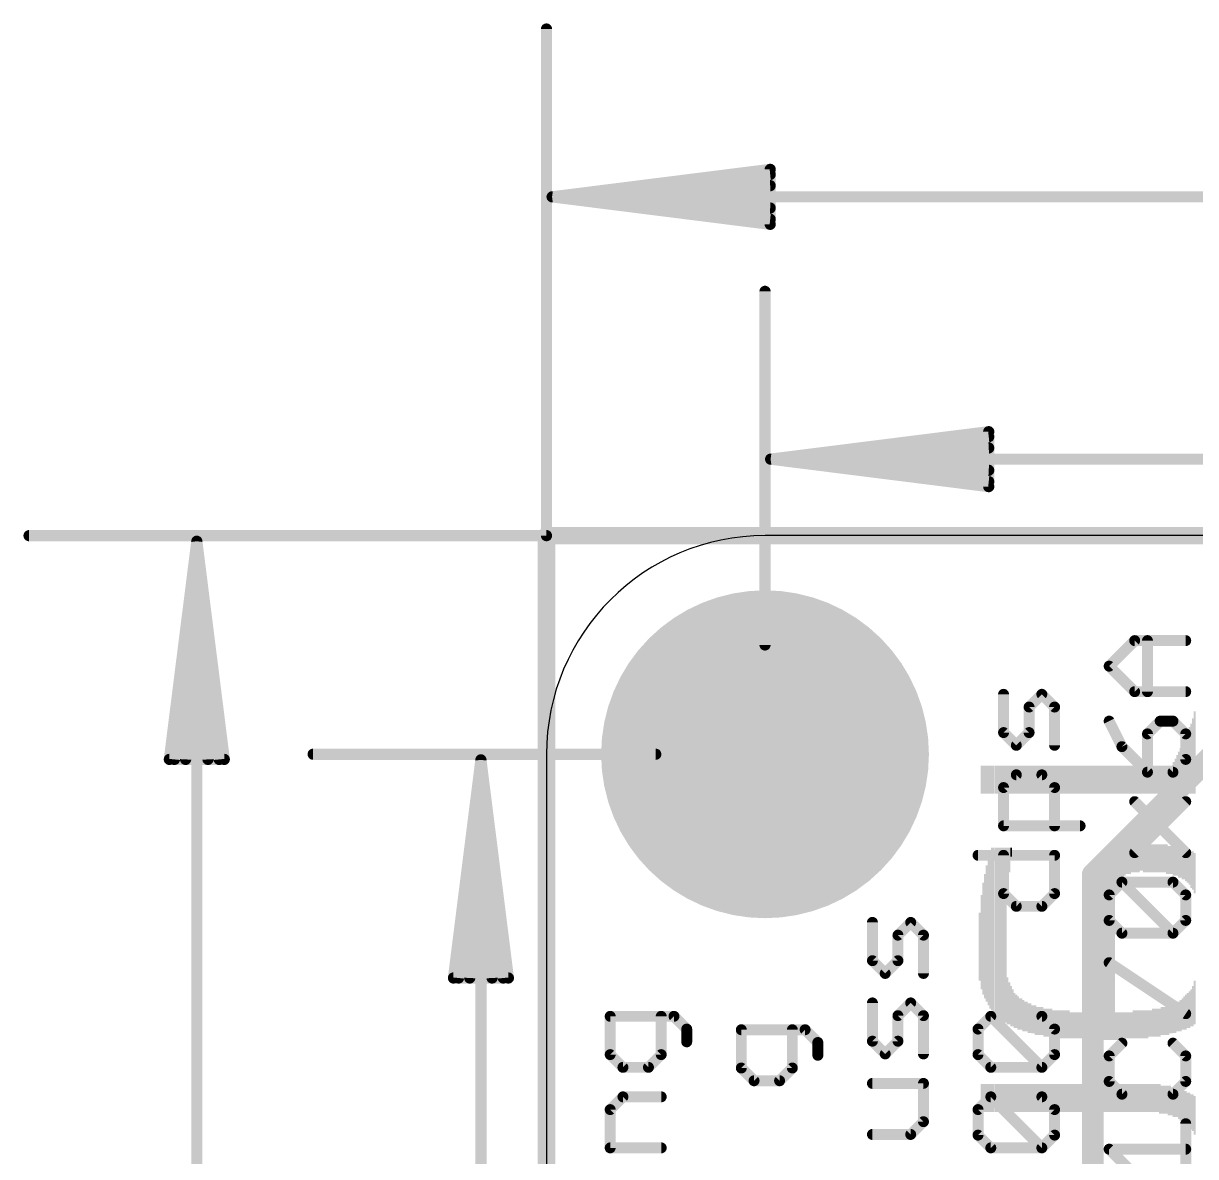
# Model space of a CAD drawing. Extents: x -6.4 to 50.9, y -4.9 to 29.2.
# Drawn here: x -6.08 to 7.54, y 15.65 to 28.81 of the extents above; entities that cross this region are included whole.
import ezdxf

# ---------------------------------------------------------------- set-up
doc = ezdxf.new("R2010")
doc.units = 0
for name, color, linetype in [('1', 12, 'CONTINUOUS'), ('16', 5, 'CONTINUOUS'), ('17', 110, 'CONTINUOUS'), ('20', 53, 'CONTINUOUS'), ('21', 40, 'CONTINUOUS'), ('22', 6, 'CONTINUOUS'), ('47', 253, 'CONTINUOUS')]:
    doc.layers.add(name, color=color, linetype=linetype)

# ---------------------------------------------------------------- blocks, each defined once
blk = doc.blocks.new('ROUNDP')
at = {"const_width": 0.5}
blk.add_lwpolyline([(0, -0.25, 1), (0, 0.25, 1), (0, -0.25)], format="xyb", dxfattribs=at)
blk = doc.blocks.new('RECT')
blk.add_solid([(-0.5, -0.5), (0.5, -0.5), (-0.5, 0.5), (0.5, 0.5)])

msp = doc.modelspace()

# ---------------------------------------------------------------- linework, layer by layer
at = {"layer": '1'}
for points, const_width in [([(0, 22.86), (50.8, 22.86)], 0.2032), ([(0, 0), (0, 22.86)], 0.2032), ([(6.35, 18.923), (8.745, 21.318)], 0.254), ([(6.35, 3.81), (6.35, 18.923)], 0.254)]:
    msp.add_lwpolyline(points, dxfattribs=dict(at, const_width=const_width))
for points, const_width in [([(0, 22.9108, 1), (0, 22.8092)], 0.1016), ([(0.0508, 22.86, 1), (-0.0508, 22.86)], 0.1016), ([(6.4135, 18.923, 1), (6.2865, 18.923)], 0.127), ([(6.3051, 18.9679, 1), (6.3949, 18.8781)], 0.127)]:
    msp.add_lwpolyline(points, format="xyb", dxfattribs=dict(at, const_width=const_width))
at = {"layer": '16', "const_width": 0.2032}
for points in [[(0, 22.86), (50.8, 22.86)], [(0, 0), (0, 22.86)]]:
    msp.add_lwpolyline(points, dxfattribs=at)
at = {"layer": '16', "const_width": 0.1016}
for points in [[(0, 22.9108, 1), (0, 22.8092)], [(0.0508, 22.86, 1), (-0.0508, 22.86)]]:
    msp.add_lwpolyline(points, format="xyb", dxfattribs=at)
at = {"layer": '20'}
for p, q in [((48.26, 22.86), (2.54, 22.86)), ((0, 20.32), (0, 2.54))]:
    msp.add_line(p, q, dxfattribs=at)
msp.add_arc((2.54, 20.32), 2.54, 90, 180, dxfattribs=at)
at = {"layer": '21', "const_width": 0.127}
for points in [[(6.5397, 21.3439), (6.8363, 21.6405)], [(6.8363, 21.6405), (7.4295, 21.6405)], [(6.9846, 21.0473), (6.9846, 21.6405)], [(6.8363, 21.0473), (6.5397, 21.3439)], [(5.3123, 20.5719), (5.3123, 21.0168)], [(5.7572, 21.0168), (5.6089, 20.8685)], [(5.9055, 20.8685), (5.7572, 21.0168)], [(7.4295, 21.0473), (6.8363, 21.0473)], [(5.6089, 20.8685), (5.6089, 20.5719)], [(5.9055, 20.4236), (5.9055, 20.8685)], [(6.5397, 20.705), (6.688, 20.4084)], [(7.1329, 20.705), (6.9846, 20.5567)], [(7.2812, 20.705), (7.1329, 20.705)], [(7.4295, 20.5567), (7.2812, 20.705)], [(5.4606, 20.4236), (5.3123, 20.5719)], [(5.6089, 20.5719), (5.4606, 20.4236)], [(6.9846, 20.5567), (6.9846, 20.1118)], [(7.4295, 20.2601), (7.4295, 20.5567)], [(6.688, 20.4084), (6.9846, 20.1118)], [(7.2812, 20.1118), (7.4295, 20.2601)], [(6.9846, 20.1118), (7.2812, 20.1118)], [(5.3123, 19.933), (5.4606, 20.0813)], [(5.4606, 20.0813), (5.7572, 20.0813)], [(5.7572, 20.0813), (5.9055, 19.933)], [(5.3123, 19.4881), (5.3123, 19.933)], [(5.9055, 19.933), (5.9055, 19.4881)], [(6.8363, 19.1763), (7.4295, 19.7695)], [(7.4295, 19.1763), (6.8363, 19.7695)], [(6.2021, 19.4881), (5.3123, 19.4881)], [(5.0157, 19.1458), (5.9055, 19.1458)], [(5.3123, 18.7009), (5.3123, 19.1458)], [(5.9055, 19.1458), (5.9055, 18.7009)], [(6.5397, 18.6856), (6.688, 18.8339)], [(6.688, 18.8339), (7.2812, 18.8339)], [(7.2812, 18.2408), (6.688, 18.8339)], [(7.2812, 18.8339), (7.4295, 18.6856)], [(5.4606, 18.5526), (5.3123, 18.7009)], [(5.9055, 18.7009), (5.7572, 18.5526)], [(6.5397, 18.3891), (6.5397, 18.6856)], [(7.4295, 18.6856), (7.4295, 18.3891)], [(5.7572, 18.5526), (5.4606, 18.5526)], [(3.7883, 17.9213), (3.7883, 18.3662)], [(4.2332, 18.3662), (4.0849, 18.2179)], [(4.3815, 18.2179), (4.2332, 18.3662)], [(6.688, 18.2408), (6.5397, 18.3891)], [(7.4295, 18.3891), (7.2812, 18.2408)], [(4.0849, 18.2179), (4.0849, 17.9213)], [(4.3815, 17.773), (4.3815, 18.2179)], [(7.2812, 18.2408), (6.688, 18.2408)], [(3.9366, 17.773), (3.7883, 17.9213)], [(4.0849, 17.9213), (3.9366, 17.773)], [(7.4295, 17.3052), (6.5397, 17.8984)], [(3.7883, 16.9858), (3.7883, 17.4307)], [(4.2332, 17.4307), (4.0849, 17.2824)], [(4.3815, 17.2824), (4.2332, 17.4307)], [(1.4818, 17.2747), (0.7403, 17.2747)], [(0.7403, 17.2747), (0.7403, 16.8299)], [(1.3335, 16.8299), (1.3335, 17.2747)], [(1.6301, 17.1264), (1.4818, 17.2747)], [(4.0849, 17.2824), (4.0849, 16.9858)], [(4.3815, 16.8375), (4.3815, 17.2824)], [(5.0157, 17.1264), (5.164, 17.2747)], [(5.164, 17.2747), (5.7572, 17.2747)], [(5.7572, 16.6816), (5.164, 17.2747)], [(5.7572, 17.2747), (5.9055, 17.1264)], [(1.6301, 16.9781), (1.6301, 17.1264)], [(3.0058, 17.1188), (2.2643, 17.1188)], [(2.2643, 17.1188), (2.2643, 16.6739)], [(2.8575, 16.6739), (2.8575, 17.1188)], [(3.1541, 16.9705), (3.0058, 17.1188)], [(5.0157, 16.8299), (5.0157, 17.1264)], [(5.9055, 17.1264), (5.9055, 16.8299)], [(3.1541, 16.8222), (3.1541, 16.9705)], [(3.9366, 16.8375), (3.7883, 16.9858)], [(4.0849, 16.9858), (3.9366, 16.8375)], [(0.7403, 16.8299), (0.8886, 16.6816)], [(1.1852, 16.6816), (1.3335, 16.8299)], [(5.164, 16.6816), (5.0157, 16.8299)], [(5.9055, 16.8299), (5.7572, 16.6816)], [(6.688, 16.9629), (6.5397, 16.8146)], [(7.4295, 16.8146), (7.2812, 16.9629)], [(6.5397, 16.8146), (6.5397, 16.518)], [(7.4295, 16.518), (7.4295, 16.8146)], [(0.8886, 16.6816), (1.1852, 16.6816)], [(2.2643, 16.6739), (2.4126, 16.5256)], [(2.7092, 16.5256), (2.8575, 16.6739)], [(5.7572, 16.6816), (5.164, 16.6816)], [(2.4126, 16.5256), (2.7092, 16.5256)], [(4.3815, 16.4951), (3.7883, 16.4951)], [(4.3815, 16.0503), (4.3815, 16.4951)], [(6.5397, 16.518), (6.688, 16.3697)], [(7.2812, 16.3697), (7.4295, 16.518)], [(0.7403, 16.1909), (0.8886, 16.3392)], [(0.8886, 16.3392), (1.3335, 16.3392)], [(5.0157, 16.1909), (5.164, 16.3392)], [(5.164, 16.3392), (5.7572, 16.3392)], [(5.7572, 15.746), (5.164, 16.3392)], [(5.7572, 16.3392), (5.9055, 16.1909)], [(6.688, 16.3697), (7.2812, 16.3697)], [(0.7403, 15.746), (0.7403, 16.1909)], [(5.0157, 15.8943), (5.0157, 16.1909)], [(5.9055, 16.1909), (5.9055, 15.8943)], [(4.2332, 15.902), (4.3815, 16.0503)], [(7.4295, 15.4342), (7.4295, 16.0274)], [(3.7883, 15.902), (4.2332, 15.902)], [(5.164, 15.746), (5.0157, 15.8943)], [(5.9055, 15.8943), (5.7572, 15.746)], [(1.3335, 15.746), (0.7403, 15.746)], [(5.7572, 15.746), (5.164, 15.746)], [(6.8363, 15.4342), (6.5397, 15.7308)], [(6.5397, 15.7308), (7.4295, 15.7308)]]:
    msp.add_lwpolyline(points, dxfattribs=at)
at = {"layer": '21', "const_width": 0.0635}
for points in [[(6.8363, 21.6722, 1), (6.8363, 21.6087)], [(6.8588, 21.618, 1), (6.8139, 21.6629)], [(7.0164, 21.6405, 1), (6.9529, 21.6405)], [(7.4295, 21.6087, 1), (7.4295, 21.6722)], [(6.5622, 21.3664, 1), (6.5173, 21.3214)], [(6.5173, 21.3664, 1), (6.5622, 21.3214)], [(5.3441, 21.0168, 1), (5.2806, 21.0168)], [(5.7797, 21.0393, 1), (5.7348, 20.9944)], [(5.7797, 20.9944, 1), (5.7348, 21.0393)], [(6.8363, 21.0791, 1), (6.8363, 21.0156)], [(6.8139, 21.0249, 1), (6.8588, 21.0698)], [(6.9529, 21.0473, 1), (7.0164, 21.0473)], [(7.4295, 21.0156, 1), (7.4295, 21.0791)], [(5.6407, 20.8685, 1), (5.5772, 20.8685)], [(5.5865, 20.891, 1), (5.6314, 20.8461)], [(5.9372, 20.8685, 1), (5.8738, 20.8685)], [(5.883, 20.8461, 1), (5.928, 20.891)], [(6.5681, 20.7192, 1), (6.5113, 20.6908)], [(7.1329, 20.7367, 1), (7.1329, 20.6732)], [(7.1554, 20.6825, 1), (7.1105, 20.7274)], [(7.3037, 20.7274, 1), (7.2588, 20.6825)], [(7.2812, 20.6732, 1), (7.2812, 20.7367)], [(5.3348, 20.5944, 1), (5.2899, 20.5495)], [(5.2806, 20.5719, 1), (5.3441, 20.5719)], [(5.5772, 20.5719, 1), (5.6407, 20.5719)], [(5.6314, 20.5495, 1), (5.5865, 20.5944)], [(7.0164, 20.5567, 1), (6.9529, 20.5567)], [(6.9622, 20.5791, 1), (7.0071, 20.5342)], [(7.4612, 20.5567, 1), (7.3978, 20.5567)], [(7.407, 20.5342, 1), (7.452, 20.5791)], [(5.4382, 20.4461, 1), (5.4831, 20.4012)], [(5.4382, 20.4012, 1), (5.4831, 20.4461)], [(5.8738, 20.4236, 1), (5.9372, 20.4236)], [(6.7105, 20.4308, 1), (6.6656, 20.3859)], [(6.6596, 20.3942, 1), (6.7164, 20.4226)], [(7.452, 20.2376, 1), (7.407, 20.2825)], [(6.9846, 20.1435, 1), (6.9846, 20.08)], [(6.9622, 20.0893, 1), (7.0071, 20.1342)], [(7.2588, 20.1342, 1), (7.3037, 20.0893)], [(7.2812, 20.08, 1), (7.2812, 20.1435)], [(7.3978, 20.2601, 1), (7.4612, 20.2601)], [(5.4606, 20.113, 1), (5.4606, 20.0495)], [(5.4831, 20.0588, 1), (5.4382, 20.1037)], [(5.7797, 20.1037, 1), (5.7348, 20.0588)], [(5.7572, 20.0495, 1), (5.7572, 20.113)], [(6.9529, 20.1118, 1), (7.0164, 20.1118)], [(5.3441, 19.933, 1), (5.2806, 19.933)], [(5.2899, 19.9554, 1), (5.3348, 19.9105)], [(5.9372, 19.933, 1), (5.8738, 19.933)], [(5.883, 19.9105, 1), (5.928, 19.9554)], [(6.8588, 19.7919, 1), (6.8139, 19.747)], [(7.452, 19.747, 1), (7.407, 19.7919)], [(5.3123, 19.5199, 1), (5.3123, 19.4564)], [(5.2806, 19.4881, 1), (5.3441, 19.4881)], [(5.8738, 19.4881, 1), (5.9372, 19.4881)], [(6.2021, 19.4564, 1), (6.2021, 19.5199)], [(5.0157, 19.1775, 1), (5.0157, 19.114)], [(5.3441, 19.1458, 1), (5.2806, 19.1458)], [(5.9372, 19.1458, 1), (5.8738, 19.1458)], [(5.9055, 19.114, 1), (5.9055, 19.1775)], [(6.8139, 19.1987, 1), (6.8588, 19.1538)], [(7.407, 19.1538, 1), (7.452, 19.1987)], [(6.688, 18.8657, 1), (6.688, 18.8022)], [(6.7105, 18.8564, 1), (6.6656, 18.8115)], [(6.7105, 18.8115, 1), (6.6656, 18.8564)], [(7.3037, 18.8564, 1), (7.2588, 18.8115)], [(7.2812, 18.8022, 1), (7.2812, 18.8657)], [(5.3348, 18.7233, 1), (5.2899, 18.6784)], [(5.2806, 18.7009, 1), (5.3441, 18.7009)], [(5.8738, 18.7009, 1), (5.9372, 18.7009)], [(5.928, 18.6784, 1), (5.883, 18.7233)], [(6.5715, 18.6856, 1), (6.508, 18.6856)], [(6.5173, 18.7081, 1), (6.5622, 18.6632)], [(7.4612, 18.6856, 1), (7.3978, 18.6856)], [(7.407, 18.6632, 1), (7.452, 18.7081)], [(5.4606, 18.5844, 1), (5.4606, 18.5209)], [(5.4382, 18.5301, 1), (5.4831, 18.5751)], [(5.7348, 18.5751, 1), (5.7797, 18.5301)], [(5.7572, 18.5209, 1), (5.7572, 18.5844)], [(3.8201, 18.3662, 1), (3.7566, 18.3662)], [(4.2557, 18.3886, 1), (4.2108, 18.3437)], [(4.2557, 18.3437, 1), (4.2108, 18.3886)], [(6.508, 18.3891, 1), (6.5715, 18.3891)], [(6.5622, 18.4115, 1), (6.5173, 18.3666)], [(7.3978, 18.3891, 1), (7.4612, 18.3891)], [(7.452, 18.3666, 1), (7.407, 18.4115)], [(4.1167, 18.2179, 1), (4.0532, 18.2179)], [(4.0625, 18.2403, 1), (4.1074, 18.1954)], [(4.4132, 18.2179, 1), (4.3498, 18.2179)], [(4.359, 18.1954, 1), (4.404, 18.2403)], [(6.688, 18.2725, 1), (6.688, 18.209)], [(6.6656, 18.2183, 1), (6.7105, 18.2632)], [(7.2588, 18.2632, 1), (7.3037, 18.2183)], [(7.2588, 18.2183, 1), (7.3037, 18.2632)], [(7.2812, 18.209, 1), (7.2812, 18.2725)], [(3.8108, 17.9437, 1), (3.7659, 17.8988)], [(4.1074, 17.8988, 1), (4.0625, 17.9437)], [(3.7566, 17.9213, 1), (3.8201, 17.9213)], [(4.0532, 17.9213, 1), (4.1167, 17.9213)], [(6.5574, 17.9248, 1), (6.5221, 17.872)], [(3.9142, 17.7955, 1), (3.9591, 17.7506)], [(3.9142, 17.7506, 1), (3.9591, 17.7955)], [(4.3498, 17.773, 1), (4.4132, 17.773)], [(3.8201, 17.4307, 1), (3.7566, 17.4307)], [(4.2557, 17.4531, 1), (4.2108, 17.4082)], [(4.2557, 17.4082, 1), (4.2108, 17.4531)], [(0.7403, 17.3065, 1), (0.7403, 17.243)], [(0.7721, 17.2747, 1), (0.7086, 17.2747)], [(1.3653, 17.2747, 1), (1.3018, 17.2747)], [(1.5042, 17.2972, 1), (1.4593, 17.2523)], [(1.4818, 17.243, 1), (1.4818, 17.3065)], [(4.1167, 17.2824, 1), (4.0532, 17.2824)], [(4.0625, 17.3048, 1), (4.1074, 17.2599)], [(4.4132, 17.2824, 1), (4.3498, 17.2824)], [(4.359, 17.2599, 1), (4.404, 17.3048)], [(5.164, 17.3065, 1), (5.164, 17.243)], [(5.1865, 17.2972, 1), (5.1416, 17.2523)], [(5.1865, 17.2523, 1), (5.1416, 17.2972)], [(5.7797, 17.2972, 1), (5.7348, 17.2523)], [(5.7572, 17.243, 1), (5.7572, 17.3065)], [(7.4119, 17.2788, 1), (7.4471, 17.3317)], [(1.6618, 17.1264, 1), (1.5983, 17.1264)], [(1.6076, 17.104, 1), (1.6525, 17.1489)], [(2.2643, 17.1506, 1), (2.2643, 17.0871)], [(2.2961, 17.1188, 1), (2.2326, 17.1188)], [(2.8893, 17.1188, 1), (2.8257, 17.1188)], [(3.0282, 17.1413, 1), (2.9833, 17.0964)], [(3.0058, 17.0871, 1), (3.0058, 17.1506)], [(5.0475, 17.1264, 1), (4.984, 17.1264)], [(4.9933, 17.1489, 1), (5.0382, 17.104)], [(5.9372, 17.1264, 1), (5.8738, 17.1264)], [(5.883, 17.104, 1), (5.928, 17.1489)], [(3.1858, 16.9705, 1), (3.1223, 16.9705)], [(3.8108, 17.0082, 1), (3.7659, 16.9633)], [(4.1074, 16.9633, 1), (4.0625, 17.0082)], [(0.7628, 16.8523, 1), (0.7179, 16.8074)], [(1.356, 16.8074, 1), (1.311, 16.8523)], [(1.5983, 16.9781, 1), (1.6618, 16.9781)], [(3.1316, 16.9481, 1), (3.1765, 16.993)], [(3.7566, 16.9858, 1), (3.8201, 16.9858)], [(4.0532, 16.9858, 1), (4.1167, 16.9858)], [(5.0382, 16.8523, 1), (4.9933, 16.8074)], [(5.928, 16.8074, 1), (5.883, 16.8523)], [(6.7105, 16.9404, 1), (6.6656, 16.9853)], [(7.3037, 16.9853, 1), (7.2588, 16.9404)], [(0.7086, 16.8299, 1), (0.7721, 16.8299)], [(1.3018, 16.8299, 1), (1.3653, 16.8299)], [(3.1223, 16.8222, 1), (3.1858, 16.8222)], [(3.9142, 16.8599, 1), (3.9591, 16.815)], [(3.9142, 16.815, 1), (3.9591, 16.8599)], [(4.3498, 16.8375, 1), (4.4132, 16.8375)], [(4.984, 16.8299, 1), (5.0475, 16.8299)], [(5.8738, 16.8299, 1), (5.9372, 16.8299)], [(6.5715, 16.8146, 1), (6.508, 16.8146)], [(6.5173, 16.8371, 1), (6.5622, 16.7921)], [(7.4612, 16.8146, 1), (7.3978, 16.8146)], [(7.407, 16.7921, 1), (7.452, 16.8371)], [(0.8886, 16.7133, 1), (0.8886, 16.6498)], [(0.8662, 16.6591, 1), (0.9111, 16.704)], [(1.1628, 16.704, 1), (1.2077, 16.6591)], [(1.1852, 16.6498, 1), (1.1852, 16.7133)], [(2.2868, 16.6964, 1), (2.2419, 16.6515)], [(2.2326, 16.6739, 1), (2.2961, 16.6739)], [(2.8257, 16.6739, 1), (2.8893, 16.6739)], [(2.88, 16.6515, 1), (2.835, 16.6964)], [(5.164, 16.7133, 1), (5.164, 16.6498)], [(5.1416, 16.6591, 1), (5.1865, 16.704)], [(5.7348, 16.704, 1), (5.7797, 16.6591)], [(5.7348, 16.6591, 1), (5.7797, 16.704)], [(5.7572, 16.6498, 1), (5.7572, 16.7133)], [(2.4126, 16.5574, 1), (2.4126, 16.4939)], [(2.3902, 16.5032, 1), (2.4351, 16.5481)], [(2.6868, 16.5481, 1), (2.7317, 16.5032)], [(2.7092, 16.4939, 1), (2.7092, 16.5574)], [(3.7883, 16.5269, 1), (3.7883, 16.4634)], [(4.4132, 16.4951, 1), (4.3498, 16.4951)], [(4.3815, 16.4634, 1), (4.3815, 16.5269)], [(6.508, 16.518, 1), (6.5715, 16.518)], [(6.5622, 16.5405, 1), (6.5173, 16.4956)], [(7.3978, 16.518, 1), (7.4612, 16.518)], [(7.452, 16.4956, 1), (7.407, 16.5405)], [(0.8886, 16.371, 1), (0.8886, 16.3075)], [(0.9111, 16.3168, 1), (0.8662, 16.3617)], [(1.3335, 16.3075, 1), (1.3335, 16.371)], [(5.164, 16.371, 1), (5.164, 16.3075)], [(5.1865, 16.3617, 1), (5.1416, 16.3168)], [(5.1865, 16.3168, 1), (5.1416, 16.3617)], [(5.7797, 16.3617, 1), (5.7348, 16.3168)], [(5.7572, 16.3075, 1), (5.7572, 16.371)], [(6.688, 16.4015, 1), (6.688, 16.338)], [(6.6656, 16.3473, 1), (6.7105, 16.3922)], [(7.2588, 16.3922, 1), (7.3037, 16.3473)], [(7.2812, 16.338, 1), (7.2812, 16.4015)], [(0.7721, 16.1909, 1), (0.7086, 16.1909)], [(0.7179, 16.2134, 1), (0.7628, 16.1685)], [(5.0475, 16.1909, 1), (4.984, 16.1909)], [(4.9933, 16.2134, 1), (5.0382, 16.1685)], [(5.9372, 16.1909, 1), (5.8738, 16.1909)], [(5.883, 16.1685, 1), (5.928, 16.2134)], [(4.3498, 16.0503, 1), (4.4132, 16.0503)], [(4.404, 16.0278, 1), (4.359, 16.0727)], [(7.4612, 16.0274, 1), (7.3978, 16.0274)], [(3.7883, 15.9337, 1), (3.7883, 15.8702)], [(4.2108, 15.9244, 1), (4.2557, 15.8795)], [(4.2332, 15.8702, 1), (4.2332, 15.9337)], [(5.0382, 15.9168, 1), (4.9933, 15.8719)], [(5.928, 15.8719, 1), (5.883, 15.9168)], [(0.7403, 15.7778, 1), (0.7403, 15.7143)], [(1.3335, 15.7143, 1), (1.3335, 15.7778)], [(4.984, 15.8943, 1), (5.0475, 15.8943)], [(5.164, 15.7778, 1), (5.164, 15.7143)], [(5.7572, 15.7143, 1), (5.7572, 15.7778)], [(5.8738, 15.8943, 1), (5.9372, 15.8943)], [(0.7086, 15.746, 1), (0.7721, 15.746)], [(5.1416, 15.7236, 1), (5.1865, 15.7685)], [(5.7348, 15.7685, 1), (5.7797, 15.7236)], [(5.7348, 15.7236, 1), (5.7797, 15.7685)], [(6.5397, 15.7625, 1), (6.5397, 15.699)], [(6.5622, 15.7532, 1), (6.5173, 15.7083)], [(7.4295, 15.699, 1), (7.4295, 15.7625)]]:
    msp.add_lwpolyline(points, format="xyb", dxfattribs=at)
at = {"layer": '47', "const_width": 0.13}
for points in [[(0, 22.86), (0, 28.747)], [(0.065, 26.797), (2.6, 27.1162)], [(0.065, 26.797), (2.6, 27.057)], [(2.6, 27.1162), (2.6, 26.4778)], [(0.065, 26.797), (2.6, 26.927)], [(0.065, 26.797), (50.735, 26.797)], [(2.6, 26.4778), (0.065, 26.797)], [(2.6, 26.667), (0.065, 26.797)], [(2.6, 26.537), (0.065, 26.797)], [(2.54, 21.59), (2.54, 25.699)], [(2.605, 23.749), (5.14, 24.0682)], [(5.14, 24.0682), (5.14, 23.4298)], [(2.605, 23.749), (5.14, 24.009)], [(2.605, 23.749), (5.14, 23.879)], [(2.605, 23.749), (48.195, 23.749)], [(5.14, 23.4298), (2.605, 23.749)], [(5.14, 23.619), (2.605, 23.749)], [(5.14, 23.489), (2.605, 23.749)], [(0, 22.86), (-6.014, 22.86)], [(-4.064, 22.795), (-4.3832, 20.26)], [(-4.064, 22.795), (-4.324, 20.26)], [(-4.064, 22.795), (-4.194, 20.26)], [(-4.064, 0.065), (-4.064, 22.795)], [(-3.7448, 20.26), (-4.064, 22.795)], [(-3.934, 20.26), (-4.064, 22.795)], [(-3.804, 20.26), (-4.064, 22.795)], [(-4.3832, 20.26), (-3.7448, 20.26)], [(1.27, 20.32), (-2.712, 20.32)], [(-0.762, 20.255), (-1.0812, 17.72)], [(-0.762, 20.255), (-1.022, 17.72)], [(-0.762, 20.255), (-0.892, 17.72)], [(-0.762, 2.605), (-0.762, 20.255)], [(-0.4428, 17.72), (-0.762, 20.255)], [(-0.632, 17.72), (-0.762, 20.255)], [(-0.502, 17.72), (-0.762, 20.255)], [(-1.0812, 17.72), (-0.4428, 17.72)]]:
    msp.add_lwpolyline(points, dxfattribs=at)
at = {"layer": '47', "const_width": 0.065}
for points in [[(0.0325, 28.747, 1), (-0.0325, 28.747)], [(2.6325, 27.1162, 1), (2.5675, 27.1162)], [(2.6041, 27.084, 1), (2.5959, 27.1485)], [(2.6033, 27.0247, 1), (2.5967, 27.0893)], [(2.6017, 26.8945, 1), (2.5983, 26.9595)], [(0.065, 26.8295, 1), (0.065, 26.7645)], [(0.0691, 26.8292, 1), (0.0609, 26.7648)], [(0.0633, 26.8295, 1), (0.0667, 26.7645)], [(0.0667, 26.8295, 1), (0.0633, 26.7645)], [(0.0683, 26.8293, 1), (0.0617, 26.7647)], [(0.0617, 26.8293, 1), (0.0683, 26.7647)], [(0.0609, 26.8292, 1), (0.0691, 26.7648)], [(2.5983, 26.6345, 1), (2.6017, 26.6995)], [(2.5967, 26.5047, 1), (2.6033, 26.5693)], [(2.5675, 26.4778, 1), (2.6325, 26.4778)], [(2.5959, 26.4455, 1), (2.6041, 26.51)], [(2.5725, 25.699, 1), (2.5075, 25.699)], [(5.1725, 24.0682, 1), (5.1075, 24.0682)], [(5.1441, 24.036, 1), (5.1359, 24.1005)], [(5.1433, 23.9767, 1), (5.1367, 24.0413)], [(5.1417, 23.8465, 1), (5.1383, 23.9115)], [(2.605, 23.7815, 1), (2.605, 23.7165)], [(2.6091, 23.7812, 1), (2.6009, 23.7168)], [(2.6033, 23.7815, 1), (2.6067, 23.7165)], [(2.6067, 23.7815, 1), (2.6033, 23.7165)], [(2.6083, 23.7813, 1), (2.6017, 23.7167)], [(2.6017, 23.7813, 1), (2.6083, 23.7167)], [(2.6009, 23.7812, 1), (2.6091, 23.7168)], [(5.1383, 23.5865, 1), (5.1417, 23.6515)], [(5.1075, 23.4298, 1), (5.1725, 23.4298)], [(5.1359, 23.3975, 1), (5.1441, 23.462)], [(5.1367, 23.4567, 1), (5.1433, 23.5213)], [(-6.014, 22.8925, 1), (-6.014, 22.8275)], [(-0.0325, 22.86, 1), (0.0325, 22.86)], [(0, 22.8275, 1), (0, 22.8925)], [(-4.0315, 22.795, 1), (-4.0965, 22.795)], [(-4.0318, 22.7991, 1), (-4.0962, 22.7909)], [(-4.0315, 22.7933, 1), (-4.0965, 22.7967)], [(-4.0315, 22.7967, 1), (-4.0965, 22.7933)], [(-4.0317, 22.7983, 1), (-4.0963, 22.7917)], [(-4.0317, 22.7917, 1), (-4.0963, 22.7983)], [(-4.0318, 22.7909, 1), (-4.0962, 22.7991)], [(2.5075, 21.59, 1), (2.5725, 21.59)], [(-4.3832, 20.2925, 1), (-4.3832, 20.2275)], [(-3.7448, 20.2275, 1), (-3.7448, 20.2925)], [(-2.712, 20.3525, 1), (-2.712, 20.2875)], [(-0.7295, 20.255, 1), (-0.7945, 20.255)], [(-0.7298, 20.2591, 1), (-0.7942, 20.2509)], [(-0.7295, 20.2533, 1), (-0.7945, 20.2567)], [(-0.7295, 20.2567, 1), (-0.7945, 20.2533)], [(-0.7297, 20.2583, 1), (-0.7943, 20.2517)], [(-0.7297, 20.2517, 1), (-0.7943, 20.2583)], [(-0.7298, 20.2509, 1), (-0.7942, 20.2591)], [(1.27, 20.2875, 1), (1.27, 20.3525)], [(-4.4155, 20.2641, 1), (-4.351, 20.2559)], [(-4.3563, 20.2633, 1), (-4.2917, 20.2567)], [(-4.2265, 20.2617, 1), (-4.1615, 20.2583)], [(-3.9665, 20.2583, 1), (-3.9015, 20.2617)], [(-3.8363, 20.2567, 1), (-3.7717, 20.2633)], [(-3.777, 20.2559, 1), (-3.7125, 20.2641)], [(-1.1135, 17.7241, 1), (-1.049, 17.7159)], [(-1.0812, 17.7525, 1), (-1.0812, 17.6875)], [(-1.0543, 17.7233, 1), (-0.9897, 17.7167)], [(-0.9245, 17.7217, 1), (-0.8595, 17.7183)], [(-0.6645, 17.7183, 1), (-0.5995, 17.7217)], [(-0.5343, 17.7167, 1), (-0.4697, 17.7233)], [(-0.475, 17.7159, 1), (-0.4105, 17.7241)], [(-0.4428, 17.6875, 1), (-0.4428, 17.7525)]]:
    msp.add_lwpolyline(points, format="xyb", dxfattribs=at)

# ---------------------------------------------------------------- block references
at = {"layer": '17', "xscale": 3.81, "yscale": 3.81}
msp.add_blockref('ROUNDP', (2.54, 20.32), dxfattribs=at)
msp.add_blockref('ROUNDP', (2.54, 20.32), dxfattribs=at)
at = {"layer": '22', "yscale": 0.0203, "rotation": 90}
for p, xscale in [((7.5133, 20.2997), 0.8738), ((7.5336, 20.3403), 0.955), ((7.4524, 20.2184), 0.7112), ((7.4727, 20.2489), 0.7722), ((7.493, 20.2692), 0.8128), ((7.3914, 20.1574), 0.5893), ((7.4117, 20.1778), 0.6299), ((7.432, 20.1981), 0.6706), ((7.3304, 20.0863), 0.447), ((7.3508, 20.1066), 0.4877), ((7.3711, 20.127), 0.5283), ((5.0546, 20.0254), 0.3251), ((5.0749, 20.0254), 0.3251), ((5.0952, 20.0254), 0.3251), ((5.1156, 20.0254), 0.3251), ((5.1359, 20.0254), 0.3251), ((5.1562, 20.0254), 0.3251), ((5.1765, 20.0254), 0.3251), ((5.1968, 20.0254), 0.3251), ((5.2172, 20.0254), 0.3251), ((5.2375, 20.0254), 0.3251), ((5.2578, 20.0254), 0.3251), ((5.2781, 20.0254), 0.3251), ((5.2984, 20.0254), 0.3251), ((5.3188, 20.0254), 0.3251), ((5.3391, 20.0254), 0.3251), ((5.3594, 20.0254), 0.3251), ((5.3797, 20.0254), 0.3251), ((5.4, 20.0254), 0.3251), ((5.4204, 20.0254), 0.3251), ((5.4407, 20.0254), 0.3251), ((5.461, 20.0254), 0.3251), ((5.4813, 20.0254), 0.3251), ((5.5016, 20.0254), 0.3251), ((5.522, 20.0254), 0.3251), ((5.5423, 20.0254), 0.3251), ((5.5626, 20.0254), 0.3251), ((5.5829, 20.0254), 0.3251), ((5.6032, 20.0254), 0.3251), ((5.6236, 20.0254), 0.3251), ((5.6439, 20.0254), 0.3251), ((5.6642, 20.0254), 0.3251), ((5.6845, 20.0254), 0.3251), ((5.7048, 20.0254), 0.3251), ((5.7252, 20.0254), 0.3251), ((5.7455, 20.0254), 0.3251), ((5.7658, 20.0254), 0.3251), ((5.7861, 20.0254), 0.3251), ((5.8064, 20.0254), 0.3251), ((5.8268, 20.0254), 0.3251), ((5.8471, 20.0254), 0.3251), ((5.8674, 20.0254), 0.3251), ((5.8877, 20.0254), 0.3251), ((5.908, 20.0254), 0.3251), ((5.9284, 20.0254), 0.3251), ((5.9487, 20.0254), 0.3251), ((5.969, 20.0254), 0.3251), ((5.9893, 20.0254), 0.3251), ((6.0096, 20.0254), 0.3251), ((6.03, 20.0254), 0.3251), ((6.0503, 20.0254), 0.3251), ((6.0706, 20.0254), 0.3251), ((6.0909, 20.0254), 0.3251), ((6.1112, 20.0254), 0.3251), ((6.1316, 20.0254), 0.3251), ((6.1519, 20.0254), 0.3251), ((6.1722, 20.0254), 0.3251), ((6.1925, 20.0254), 0.3251), ((6.2128, 20.0254), 0.3251), ((6.2332, 20.0254), 0.3251), ((6.2535, 20.0254), 0.3251), ((6.2738, 20.0254), 0.3251), ((6.2941, 20.0254), 0.3251), ((6.3144, 20.0254), 0.3251), ((6.3348, 20.0254), 0.3251), ((6.3551, 20.0254), 0.3251), ((6.3754, 20.0254), 0.3251), ((6.3957, 20.0254), 0.3251), ((6.416, 20.0254), 0.3251), ((6.4364, 20.0254), 0.3251), ((6.4567, 20.0254), 0.3251), ((6.477, 20.0254), 0.3251), ((6.4973, 20.0254), 0.3251), ((6.5176, 20.0254), 0.3251), ((6.538, 20.0254), 0.3251), ((6.5583, 20.0254), 0.3251), ((6.5786, 20.0254), 0.3251), ((6.5989, 20.0254), 0.3251), ((6.6192, 20.0254), 0.3251), ((6.6396, 20.0254), 0.3251), ((6.6599, 20.0254), 0.3251), ((6.6802, 20.0254), 0.3251), ((6.7005, 20.0254), 0.3251), ((6.7208, 20.0254), 0.3251), ((6.7412, 20.0254), 0.3251), ((6.7615, 20.0254), 0.3251), ((6.7818, 20.0254), 0.3251), ((6.8021, 20.0254), 0.3251), ((6.8224, 20.0254), 0.3251), ((6.8428, 20.0254), 0.3251), ((6.8631, 20.0254), 0.3251), ((6.8834, 20.0254), 0.3251), ((6.9037, 20.0254), 0.3251), ((6.924, 20.0254), 0.3251), ((6.9444, 20.0254), 0.3251), ((6.9647, 20.0254), 0.3251), ((6.985, 20.0254), 0.3251), ((7.0053, 20.0254), 0.3251), ((7.0256, 20.0254), 0.3251), ((7.046, 20.0254), 0.3251), ((7.0663, 20.0254), 0.3251), ((7.0866, 20.0254), 0.3251), ((7.1069, 20.0254), 0.3251), ((7.1272, 20.0254), 0.3251), ((7.1476, 20.0254), 0.3251), ((7.1679, 20.0254), 0.3251), ((7.1882, 20.0254), 0.3251), ((7.2085, 20.0254), 0.3251), ((7.2288, 20.0254), 0.3251), ((7.2492, 20.0254), 0.3251), ((7.2695, 20.0254), 0.3251), ((7.2898, 20.0457), 0.3658), ((7.3101, 20.066), 0.4064), ((5.1765, 18.288), 1.8898), ((5.1968, 18.2778), 1.9101), ((5.2172, 18.2677), 1.9304), ((5.2375, 18.2575), 1.9507), ((5.2578, 18.2474), 1.971), ((5.2781, 18.2372), 1.9914), ((5.2984, 18.227), 2.0117), ((5.3188, 18.2169), 2.032), ((5.3391, 18.2169), 2.032), ((5.3594, 18.9687), 0.5283), ((5.3797, 19.0906), 0.2845), ((5.4, 19.1821), 0.1016), ((6.5583, 18.1051), 2.2149), ((6.5786, 18.1051), 2.2149), ((6.5989, 18.1153), 2.2352), ((6.6192, 18.9789), 0.508), ((6.6396, 19.0195), 0.4674), ((6.6599, 19.0398), 0.4267), ((6.6802, 19.0602), 0.3861), ((6.7005, 19.0703), 0.3658), ((6.7208, 19.0906), 0.3658), ((6.7412, 19.1008), 0.3454), ((6.7615, 19.1008), 0.3454), ((6.7818, 19.1008), 0.3454), ((6.8021, 19.111), 0.3251), ((6.8224, 19.111), 0.3251), ((6.8428, 19.111), 0.3251), ((6.8631, 19.111), 0.3251), ((6.8834, 19.111), 0.3251), ((6.9037, 19.1211), 0.3048), ((6.924, 19.1211), 0.3048), ((6.9444, 19.111), 0.3251), ((6.9647, 19.111), 0.3251), ((6.985, 19.111), 0.3251), ((7.0053, 19.111), 0.3251), ((7.0256, 19.111), 0.3251), ((7.046, 19.111), 0.3251), ((7.0663, 19.111), 0.3251), ((7.0866, 19.111), 0.3251), ((7.1069, 19.111), 0.3251), ((7.1272, 19.111), 0.3251), ((7.1476, 19.111), 0.3251), ((7.1679, 19.111), 0.3251), ((7.1882, 19.111), 0.3251), ((7.2085, 19.1008), 0.3454), ((7.2288, 19.0906), 0.3251), ((7.2492, 19.0906), 0.3251), ((7.2695, 19.0906), 0.3251), ((7.2898, 19.0805), 0.3454), ((7.3101, 19.0805), 0.3454), ((7.3304, 19.0805), 0.3454), ((7.3508, 19.0602), 0.3454), ((7.3711, 19.0602), 0.3454), ((7.3914, 19.05), 0.3658), ((7.4117, 19.05), 0.3658), ((7.432, 19.0297), 0.3658), ((7.4524, 19.0195), 0.3861), ((5.1359, 18.2575), 1.7069), ((5.1562, 18.2778), 1.8288), ((6.416, 18.0442), 2.093), ((6.4364, 18.0543), 2.1133), ((6.4567, 18.0645), 2.1336), ((6.477, 18.0746), 2.1539), ((6.4973, 18.0848), 2.1742), ((6.5176, 18.095), 2.1946), ((6.538, 18.095), 2.1946), ((7.4727, 18.9992), 0.3861), ((7.493, 18.9789), 0.4267), ((7.5133, 18.9687), 0.447), ((7.5336, 18.9382), 0.4674), ((5.1156, 18.2372), 1.585), ((6.3551, 17.9832), 1.971), ((6.3754, 18.0035), 2.0117), ((6.3957, 18.0238), 2.0523), ((5.0749, 18.1762), 1.3005), ((5.0952, 18.2067), 1.4427), ((6.3144, 17.9222), 1.8491), ((6.3348, 17.9629), 1.9304), ((5.0546, 18.1356), 1.0973), ((6.2941, 17.8613), 1.7272), ((5.0343, 18.0848), 0.7925), ((5.3594, 17.4549), 0.5486), ((5.3797, 17.4244), 0.4877), ((5.4, 17.3939), 0.4674), ((5.4204, 17.3736), 0.4267), ((7.493, 17.3736), 0.4267), ((7.5133, 17.3939), 0.4674), ((7.5336, 17.4346), 0.508), ((5.4407, 17.3431), 0.4064), ((5.461, 17.333), 0.3861), ((5.4813, 17.3126), 0.3861), ((5.5016, 17.3025), 0.3658), ((5.522, 17.3025), 0.3658), ((5.5423, 17.2822), 0.3658), ((5.5626, 17.272), 0.3454), ((5.5829, 17.272), 0.3454), ((7.3304, 17.272), 0.3454), ((7.3508, 17.272), 0.3454), ((7.3711, 17.2822), 0.3658), ((7.3914, 17.3025), 0.3658), ((7.4117, 17.3126), 0.3861), ((7.432, 17.3228), 0.4064), ((7.4524, 17.3431), 0.4064), ((7.4727, 17.3533), 0.4267), ((5.6032, 17.2517), 0.3454), ((5.6236, 17.2517), 0.3454), ((5.6439, 17.2415), 0.3251), ((5.6642, 17.2415), 0.3251), ((5.6845, 17.2314), 0.3454), ((5.7048, 17.2212), 0.3251), ((5.7252, 17.2212), 0.3251), ((5.7455, 17.2212), 0.3251), ((5.7658, 17.2212), 0.3251), ((5.7861, 17.2009), 0.3251), ((5.8064, 17.2009), 0.3251), ((5.8268, 17.2009), 0.3251), ((5.8471, 17.2009), 0.3251), ((5.8674, 17.2009), 0.3251), ((5.8877, 17.1907), 0.3048), ((5.908, 17.1907), 0.3048), ((5.9284, 17.1806), 0.3251), ((5.9487, 17.1806), 0.3251), ((5.969, 17.1806), 0.3251), ((5.9893, 17.1806), 0.3251), ((6.0096, 17.1806), 0.3251), ((6.03, 17.1806), 0.3251), ((6.0503, 17.1806), 0.3251), ((6.0706, 17.1806), 0.3251), ((6.0909, 17.1704), 0.3048), ((6.1112, 17.1704), 0.3048), ((6.1316, 17.1704), 0.3048), ((6.1519, 17.1704), 0.3048), ((6.1722, 17.1704), 0.3048), ((6.1925, 17.1704), 0.3048), ((6.2128, 17.1704), 0.3048), ((6.2332, 17.1602), 0.3251), ((6.2535, 17.1602), 0.3251), ((6.2738, 17.1602), 0.3251), ((6.6192, 17.1602), 0.3251), ((6.6396, 17.1602), 0.3251), ((6.6599, 17.1602), 0.3251), ((6.6802, 17.1602), 0.3251), ((6.7005, 17.1602), 0.3251), ((6.7208, 17.1602), 0.3251), ((6.7412, 17.1704), 0.3048), ((6.7615, 17.1704), 0.3048), ((6.7818, 17.1704), 0.3048), ((6.8021, 17.1704), 0.3048), ((6.8224, 17.1806), 0.3251), ((6.8428, 17.1806), 0.3251), ((6.8631, 17.1806), 0.3251), ((6.8834, 17.1806), 0.3251), ((6.9037, 17.1806), 0.3251), ((6.924, 17.1806), 0.3251), ((6.9444, 17.1806), 0.3251), ((6.9647, 17.1806), 0.3251), ((6.985, 17.1806), 0.3251), ((7.0053, 17.1907), 0.3048), ((7.0256, 17.1907), 0.3048), ((7.046, 17.2009), 0.3251), ((7.0663, 17.2009), 0.3251), ((7.0866, 17.2009), 0.3251), ((7.1069, 17.2009), 0.3251), ((7.1272, 17.2009), 0.3251), ((7.1476, 17.2212), 0.3251), ((7.1679, 17.2212), 0.3251), ((7.1882, 17.2212), 0.3251), ((7.2085, 17.2212), 0.3251), ((7.2288, 17.2314), 0.3454), ((7.2492, 17.2415), 0.3251), ((7.2695, 17.2415), 0.3251), ((7.2898, 17.2517), 0.3454), ((7.3101, 17.2517), 0.3454), ((5.0546, 16.3271), 0.3251), ((5.0749, 16.3271), 0.3251), ((5.0952, 16.3271), 0.3251), ((5.1156, 16.3271), 0.3251), ((5.1359, 16.3271), 0.3251), ((5.1562, 16.3271), 0.3251), ((5.1765, 16.3271), 0.3251), ((5.1968, 16.3271), 0.3251), ((5.2172, 16.3271), 0.3251), ((5.2375, 16.3271), 0.3251), ((5.2578, 16.3271), 0.3251), ((5.2781, 16.3271), 0.3251), ((5.2984, 16.3271), 0.3251), ((5.3188, 16.3271), 0.3251), ((5.3391, 16.3271), 0.3251), ((5.3594, 16.3271), 0.3251), ((5.3797, 16.3271), 0.3251), ((5.4, 16.3271), 0.3251), ((5.4204, 16.3271), 0.3251), ((5.4407, 16.3271), 0.3251), ((5.461, 16.3271), 0.3251), ((5.4813, 16.3271), 0.3251), ((5.5016, 16.3271), 0.3251), ((5.522, 16.3271), 0.3251), ((5.5423, 16.3271), 0.3251), ((5.5626, 16.3271), 0.3251), ((5.5829, 16.3271), 0.3251), ((5.6032, 16.3271), 0.3251), ((5.6236, 16.3271), 0.3251), ((5.6439, 16.3271), 0.3251), ((5.6642, 16.3271), 0.3251), ((5.6845, 16.3271), 0.3251), ((5.7048, 16.3271), 0.3251), ((5.7252, 16.3271), 0.3251), ((5.7455, 16.3271), 0.3251), ((5.7658, 16.3271), 0.3251), ((5.7861, 16.3271), 0.3251), ((5.8064, 16.3271), 0.3251), ((5.8268, 16.3271), 0.3251), ((5.8471, 16.3271), 0.3251), ((5.8674, 16.3271), 0.3251), ((5.8877, 16.3271), 0.3251), ((5.908, 16.3271), 0.3251), ((5.9284, 16.3271), 0.3251), ((5.9487, 16.3271), 0.3251), ((5.969, 16.3271), 0.3251), ((5.9893, 16.3271), 0.3251), ((6.0096, 16.3271), 0.3251), ((6.03, 16.3271), 0.3251), ((6.0503, 16.3271), 0.3251), ((6.0706, 16.3271), 0.3251), ((6.0909, 16.3271), 0.3251), ((6.1112, 16.3271), 0.3251), ((6.1316, 16.3271), 0.3251), ((6.1519, 16.3271), 0.3251), ((6.1722, 16.3271), 0.3251), ((6.1925, 16.3271), 0.3251), ((6.2128, 16.3271), 0.3251), ((6.2332, 16.3271), 0.3251), ((6.2535, 16.3271), 0.3251), ((6.2738, 16.3271), 0.3251), ((6.2941, 16.3271), 0.3251), ((6.3144, 16.3271), 0.3251), ((6.3348, 16.3271), 0.3251), ((6.3551, 16.3271), 0.3251), ((6.3754, 16.3271), 0.3251), ((6.3957, 16.3271), 0.3251), ((6.416, 16.3271), 0.3251), ((6.4364, 16.3271), 0.3251), ((6.4567, 16.3271), 0.3251), ((6.477, 16.3271), 0.3251), ((6.4973, 16.3271), 0.3251), ((6.5176, 16.3271), 0.3251), ((6.538, 16.3271), 0.3251), ((6.5583, 16.3271), 0.3251), ((6.5786, 16.3271), 0.3251), ((6.5989, 16.3271), 0.3251), ((6.6192, 16.3271), 0.3251), ((6.6396, 16.3271), 0.3251), ((6.6599, 16.3271), 0.3251), ((6.6802, 16.3271), 0.3251), ((6.7005, 16.3271), 0.3251), ((6.7208, 16.3271), 0.3251), ((6.7412, 16.3271), 0.3251), ((6.7615, 16.3271), 0.3251), ((6.7818, 16.3271), 0.3251), ((6.8021, 16.3271), 0.3251), ((6.8224, 16.3271), 0.3251), ((6.8428, 16.3271), 0.3251), ((6.8631, 16.3271), 0.3251), ((6.8834, 16.3271), 0.3251), ((6.9037, 16.3271), 0.3251), ((6.924, 16.3271), 0.3251), ((6.9444, 16.3271), 0.3251), ((6.9647, 16.3271), 0.3251), ((6.985, 16.3271), 0.3251), ((7.0053, 16.3271), 0.3251), ((7.0256, 16.3271), 0.3251), ((7.046, 16.3271), 0.3251), ((7.0663, 16.3271), 0.3251), ((7.0866, 16.3271), 0.3251), ((7.1069, 16.3271), 0.3251), ((7.1272, 16.317), 0.3454), ((7.1476, 16.3068), 0.3251), ((7.1679, 16.3068), 0.3251), ((7.1882, 16.3068), 0.3251), ((7.2085, 16.3068), 0.3251), ((7.2288, 16.2966), 0.3454), ((7.2492, 16.2966), 0.3454), ((7.2695, 16.2865), 0.3251), ((7.2898, 16.2763), 0.3454), ((7.3101, 16.2763), 0.3454), ((7.3304, 16.2763), 0.3454), ((7.3508, 16.256), 0.3454), ((7.3711, 16.2458), 0.3658), ((7.3914, 16.2458), 0.3658), ((7.4117, 16.2255), 0.3658), ((7.432, 16.2154), 0.3861), ((7.4524, 16.195), 0.3861), ((7.4727, 16.1849), 0.4064), ((7.493, 16.1646), 0.4064), ((7.5133, 16.1544), 0.4267), ((7.5336, 16.1239), 0.447)]:
    msp.add_blockref('RECT', p, dxfattribs=dict(at, xscale=xscale))

doc.saveas('drawing.dxf')
